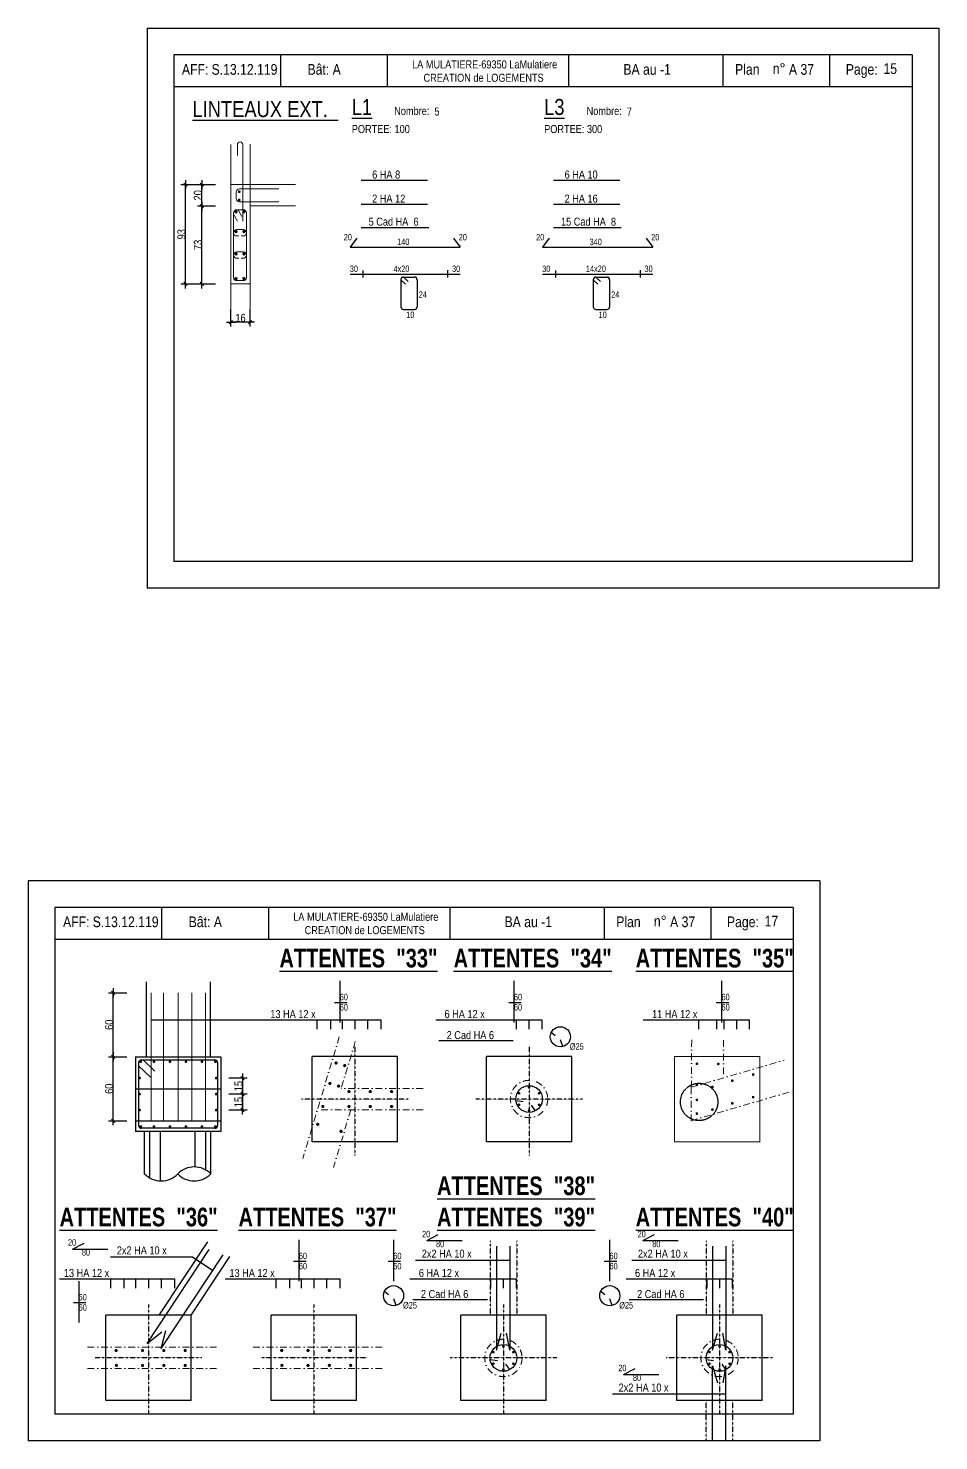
# Model space of a CAD drawing. Header units: metres. Extents: x -9927 to 45032, y -190416 to 12166.
# Drawn here: x 628 to 2336, y -170879 to -168231 of the extents above; entities that cross this region are included whole.
import ezdxf
from ezdxf.enums import TextEntityAlignment as Align

# ---------------------------------------------------------------- set-up
doc = ezdxf.new("R2010")
doc.units = ezdxf.units.M
doc.header["$PDMODE"] = 65
for name, pattern in [('INTERROMPU2', [9.525, 6.35, -3.175]), ('TIRETPT2', [12.7, 6.35, -3.175, 0, -3.175]), ('TIRETPTX2', [50.8, 25.4, -12.7, 0, -12.7])]:
    doc.linetypes.add(name, pattern=pattern)
for name, color, linetype in [('01_cote_gen', 4, 'Continuous'), ('01_fenetres', 171, 'Continuous'), ('01_linteaux', 3, 'Continuous'), ('01_murs_coup', 5, 'Continuous'), ('01_murs_sup', 6, 'INTERROMPU2'), ('01_poch_murs', 251, 'Continuous'), ('01_sem', 42, 'Continuous'), ('01_texte', 230, 'Continuous'), ('AA_COTES', 2, 'Continuous')]:
    doc.layers.add(name, color=color, linetype=linetype)
doc.layers.add('01_PIEUX', color=5, linetype='Continuous', lineweight=60)
doc.styles.add('impact', font='impact.ttf')
doc.styles.add('STYLE2', font='ARIALN.TTF')
doc.dimstyles.new('JB25', dxfattribs={"dimscale": 0.1, "dimtxt": 150, "dimasz": 17, "dimexe": 0.1, "dimexo": 0.1, "dimgap": 0.09, "dimtad": 1, "dimdec": 1, "dimlfac": 0.5, "dimdsep": 46, "dimtxsty": 'STYLE2', "dimblk1": 'BOND_G', "dimblk2": 'BOND_D', "dimsah": 1, "dimcen": 1.5, "dimdle": 0.01, "dimse1": 1, "dimse2": 1, "dimclrd": 4, "dimclre": 2, "dimclrt": 5, "dimadec": 0, "dimazin": 0, "dimtfac": 2.333333, "dimtdec": 1, "dimtix": 1, "dimtmove": 2, "dimatfit": 3, "dimldrblk": 'BOND_G', "dimfxl": 1, "dimtolj": 1, "dimtzin": 0, "dimarcsym": 0})

# ---------------------------------------------------------------- blocks, each defined once
blk = doc.blocks.new('BOND_G')
at = {"layer": 'AA_COTES', "color": 0}
for p, q in [((5, 0), (-5, 0)), ((1.8, 1.8), (-1.8, -1.8)), ((0, -5), (0, 15))]:
    blk.add_line(p, q, dxfattribs=at)
blk = doc.blocks.new('BOND_D')
at = {"layer": 'AA_COTES', "color": 0}
for p, q in [((5, 0), (-5, 0)), ((-1.8, -1.8), (1.8, 1.8)), ((0, 5), (0, -15))]:
    blk.add_line(p, q, dxfattribs=at)
blk = doc.blocks.new('*D1648')
at = {"layer": '01_cote_gen', "color": 4, "lineweight": -2, "transparency": 16777216}
blk.add_line((922.8, -168708.1), (922.8, -168525.5), dxfattribs=at)
at = {"layer": 'DEFPOINTS', "color": 0, "lineweight": 0, "transparency": 16777216}
for p in [(922.8, -168523.8), (977.3, -168523.8), (976.3, -168709.8)]:
    blk.add_point(p, dxfattribs=at)
at = {"layer": '01_cote_gen', "color": 4, "lineweight": -2, "transparency": 16777216, "xscale": 1.7, "yscale": 1.7, "zscale": 1.7}
for name, p, rotation in [('BOND_D', (922.8, -168523.8), 90), ('BOND_G', (922.8, -168709.8), 270)]:
    blk.add_blockref(name, p, dxfattribs=dict(at, rotation=rotation))
at = {"layer": '01_cote_gen', "color": 5, "lineweight": 0, "transparency": 16777216, "insert": (915.1, -168616.8), "char_height": 15, "attachment_point": 5, "rotation": 90, "style": 'STYLE2'}
blk.add_mtext('\\A1;93', dxfattribs=at)
blk = doc.blocks.new('*D1649')
at = {"layer": '01_cote_gen', "color": 4, "lineweight": -2, "transparency": 16777216}
blk.add_line((1042.3, -168781.4), (1009.7, -168781.4), dxfattribs=at)
at = {"layer": 'DEFPOINTS', "color": 0, "lineweight": 0, "transparency": 16777216}
for p in [(1008, -168754.9), (1044, -168754.9), (1008, -168781.4)]:
    blk.add_point(p, dxfattribs=at)
at = {"layer": '01_cote_gen', "color": 4, "lineweight": -2, "transparency": 16777216, "xscale": 1.7, "yscale": 1.7, "zscale": 1.7, "rotation": 180}
blk.add_blockref('BOND_D', (1008, -168781.4), dxfattribs=at)
at = {"layer": '01_cote_gen', "color": 4, "lineweight": -2, "transparency": 16777216, "xscale": 1.7, "yscale": 1.7, "zscale": 1.7}
blk.add_blockref('BOND_G', (1044, -168781.4), dxfattribs=at)
at = {"layer": '01_cote_gen', "color": 5, "lineweight": 0, "transparency": 16777216, "insert": (1026, -168773.7), "char_height": 15, "attachment_point": 5, "style": 'STYLE2'}
blk.add_mtext('\\A1;16', dxfattribs=at)
blk = doc.blocks.new('*D1650')
at = {"layer": '01_cote_gen', "color": 4, "lineweight": -2, "ltscale": 0.5, "transparency": 16777216}
blk.add_line((953.7, -168708.1), (953.7, -168565.5), dxfattribs=at)
at = {"layer": 'DEFPOINTS', "color": 0, "lineweight": 0, "ltscale": 0.5, "transparency": 16777216}
for p in [(953.7, -168563.8), (1044, -168563.8), (1043, -168709.8)]:
    blk.add_point(p, dxfattribs=at)
at = {"layer": '01_cote_gen', "color": 4, "lineweight": -2, "ltscale": 0.5, "transparency": 16777216, "xscale": 1.7, "yscale": 1.7, "zscale": 1.7}
for name, p, rotation in [('BOND_D', (953.7, -168563.8), 90), ('BOND_G', (953.7, -168709.8), 270)]:
    blk.add_blockref(name, p, dxfattribs=dict(at, rotation=rotation))
at = {"layer": '01_cote_gen', "color": 5, "lineweight": 0, "ltscale": 0.5, "transparency": 16777216, "insert": (946.1, -168636.8), "char_height": 15, "attachment_point": 5, "rotation": 90, "style": 'STYLE2'}
blk.add_mtext('\\A1;73', dxfattribs=at)
blk = doc.blocks.new('*D1651')
at = {"layer": '01_cote_gen', "color": 4, "lineweight": -2, "ltscale": 0.5, "transparency": 16777216}
blk.add_line((953.7, -168562.1), (953.7, -168525.5), dxfattribs=at)
at = {"layer": 'DEFPOINTS', "color": 0, "lineweight": 0, "ltscale": 0.5, "transparency": 16777216}
for p in [(948.3, -168523.8), (953.7, -168523.8), (979.2, -168563.8)]:
    blk.add_point(p, dxfattribs=at)
at = {"layer": '01_cote_gen', "color": 4, "lineweight": -2, "ltscale": 0.5, "transparency": 16777216, "xscale": 1.7, "yscale": 1.7, "zscale": 1.7}
for name, p, rotation in [('BOND_D', (953.7, -168523.8), 90), ('BOND_G', (953.7, -168563.8), 270)]:
    blk.add_blockref(name, p, dxfattribs=dict(at, rotation=rotation))
at = {"layer": '01_cote_gen', "color": 5, "lineweight": 0, "ltscale": 0.5, "transparency": 16777216, "insert": (946.1, -168543.8), "char_height": 15, "attachment_point": 5, "rotation": 90, "style": 'STYLE2'}
blk.add_mtext('\\A1;20', dxfattribs=at)
blk = doc.blocks.new('*D1700')
at = {"layer": '01_poch_murs', "color": 4, "lineweight": -2, "transparency": 16777216}
blk.add_line((1029.8, -170200.5), (1029.8, -170227.1), dxfattribs=at)
at = {"layer": 'DEFPOINTS', "color": 0, "lineweight": 0, "transparency": 16777216}
for p in [(981.7, -170198.8), (983, -170228.8), (1029.8, -170228.8)]:
    blk.add_point(p, dxfattribs=at)
at = {"layer": '01_poch_murs', "color": 4, "lineweight": -2, "transparency": 16777216, "xscale": 1.7, "yscale": 1.7, "zscale": 1.7}
for name, p, rotation in [('BOND_G', (1029.8, -170198.8), 90), ('BOND_D', (1029.8, -170228.8), 270)]:
    blk.add_blockref(name, p, dxfattribs=dict(at, rotation=rotation))
at = {"layer": '01_poch_murs', "color": 5, "transparency": 16777216, "insert": (1022.2, -170213.8), "char_height": 15, "attachment_point": 5, "rotation": 90, "style": 'STYLE2'}
blk.add_mtext('\\A1;15', dxfattribs=at)
blk = doc.blocks.new('*D1701')
at = {"layer": '01_poch_murs', "color": 4, "lineweight": -2, "transparency": 16777216}
blk.add_line((1029.8, -170230.5), (1029.8, -170257.1), dxfattribs=at)
at = {"layer": 'DEFPOINTS', "color": 0, "lineweight": 0, "transparency": 16777216}
for p in [(1012.5, -170228.8), (981.7, -170258.8), (1029.8, -170258.8)]:
    blk.add_point(p, dxfattribs=at)
at = {"layer": '01_poch_murs', "color": 4, "lineweight": -2, "transparency": 16777216, "xscale": 1.7, "yscale": 1.7, "zscale": 1.7}
for name, p, rotation in [('BOND_G', (1029.8, -170228.8), 90), ('BOND_D', (1029.8, -170258.8), 270)]:
    blk.add_blockref(name, p, dxfattribs=dict(at, rotation=rotation))
at = {"layer": '01_poch_murs', "color": 5, "transparency": 16777216, "insert": (1022.2, -170243.8), "char_height": 15, "attachment_point": 5, "rotation": 90, "style": 'STYLE2'}
blk.add_mtext('\\A1;15', dxfattribs=at)
blk = doc.blocks.new('*D1698')
at = {"layer": '01_poch_murs', "color": 4, "lineweight": -2, "transparency": 16777216}
blk.add_line((787.2, -170277.1), (787.2, -170160.5), dxfattribs=at)
at = {"layer": 'DEFPOINTS', "color": 0, "lineweight": 0, "transparency": 16777216}
for p in [(787.2, -170158.8), (914.6, -170158.8), (899.1, -170278.8)]:
    blk.add_point(p, dxfattribs=at)
at = {"layer": '01_poch_murs', "color": 4, "lineweight": -2, "transparency": 16777216, "xscale": 1.7, "yscale": 1.7, "zscale": 1.7}
for name, p, rotation in [('BOND_D', (787.2, -170158.8), 90), ('BOND_G', (787.2, -170278.8), 270)]:
    blk.add_blockref(name, p, dxfattribs=dict(at, rotation=rotation))
at = {"layer": '01_poch_murs', "color": 5, "transparency": 16777216, "insert": (779.5, -170218.8), "char_height": 15, "attachment_point": 5, "rotation": 90, "style": 'STYLE2'}
blk.add_mtext('\\A1;60', dxfattribs=at)
blk = doc.blocks.new('*D1699')
at = {"layer": '01_poch_murs', "color": 4, "lineweight": -2, "transparency": 16777216}
blk.add_line((787.2, -170157.1), (787.2, -170040.5), dxfattribs=at)
at = {"layer": 'DEFPOINTS', "color": 0, "lineweight": 0, "transparency": 16777216}
for p in [(787.2, -170038.8), (899.1, -170038.8), (899.1, -170158.8)]:
    blk.add_point(p, dxfattribs=at)
at = {"layer": '01_poch_murs', "color": 4, "lineweight": -2, "transparency": 16777216, "xscale": 1.7, "yscale": 1.7, "zscale": 1.7}
for name, p, rotation in [('BOND_D', (787.2, -170038.8), 90), ('BOND_G', (787.2, -170158.8), 270)]:
    blk.add_blockref(name, p, dxfattribs=dict(at, rotation=rotation))
at = {"layer": '01_poch_murs', "color": 5, "transparency": 16777216, "insert": (779.5, -170098.8), "char_height": 15, "attachment_point": 5, "rotation": 90, "style": 'STYLE2'}
blk.add_mtext('\\A1;60', dxfattribs=at)
blk = doc.blocks.new('*U1702')
at = {"layer": '01_linteaux', "const_width": 2.5, "flags": 128}
blk.add_lwpolyline([(-1.25, 0, 1), (1.25, 0, 1)], format="xyb", close=True, dxfattribs=at)
blk = doc.blocks.new('*U1703')
at = {"layer": '01_cote_gen', "color": 0, "linetype": 'ByBlock', "lineweight": -2, "transparency": 16777216}
blk.add_blockref('*U1702', (1608.3, -170216.3), dxfattribs=at)
for p, rotation in [((1589.4, -170227.2), 59.99999999999999), ((1627.1, -170227.2), 299.9999999999999), ((1589.4, -170248.9), 120), ((1608.3, -170259.8), 180), ((1627.1, -170248.9), 240)]:
    blk.add_blockref('*U1702', p, dxfattribs=dict(at, rotation=rotation))
blk = doc.blocks.new('*U1704')
at = {"layer": '01_linteaux', "const_width": 2.5, "flags": 128}
blk.add_lwpolyline([(-1.25, 0, 1), (1.25, 0, 1)], format="xyb", close=True, dxfattribs=at)
blk = doc.blocks.new('*U1705')
at = {"layer": '01_cote_gen', "color": 0, "linetype": 'ByBlock', "lineweight": -2, "transparency": 16777216}
blk.add_blockref('*U1704', (1608.3, -170216.3), dxfattribs=at)
for p, rotation in [((1589.4, -170227.2), 59.99999999999999), ((1627.1, -170227.2), 299.9999999999999), ((1589.4, -170248.9), 120), ((1608.3, -170259.8), 180), ((1627.1, -170248.9), 240)]:
    blk.add_blockref('*U1704', p, dxfattribs=dict(at, rotation=rotation))
blk = doc.blocks.new('*U1739')
at = {"layer": '01_linteaux', "const_width": 2.5, "flags": 128}
blk.add_lwpolyline([(-1.25, 0, 1), (1.25, 0, 1)], format="xyb", close=True, dxfattribs=at)
blk = doc.blocks.new('*U1740')
at = {"layer": '01_cote_gen', "color": 0, "linetype": 'ByBlock', "lineweight": -2, "transparency": 16777216}
blk.add_blockref('*U1739', (1608.3, -170216.3), dxfattribs=at)
for p, rotation in [((1589.4, -170227.2), 59.99999999999999), ((1627.1, -170227.2), 299.9999999999999), ((1589.4, -170248.9), 120), ((1608.3, -170259.8), 180), ((1627.1, -170248.9), 240)]:
    blk.add_blockref('*U1739', p, dxfattribs=dict(at, rotation=rotation))

msp = doc.modelspace()

# ---------------------------------------------------------------- linework, layer by layer
at = {"layer": '01_fenetres', "ltscale": 30}
for p, q in [((900.76, -168280.62), (900.76, -169230.62)), ((900.76, -168280.62), (900.76, -169230.62)), ((900.76, -168280.62), (900.76, -169230.62)), ((2285.76, -168280.62), (900.76, -168280.62)), ((1100.76, -168280.62), (1100.76, -168340.62)), ((1301.15, -168280.62), (1301.15, -168340.62)), ((1641.33, -168280.62), (1641.33, -168340.62)), ((1931.63, -168340.62), (1931.63, -168280.62)), ((2131.63, -168340.62), (2131.63, -168280.62)), ((2285.76, -168280.62), (2285.76, -169230.62)), ((2285.76, -168340.62), (900.76, -168340.62)), ((2285.76, -169230.62), (900.76, -169230.62)), ((677.84, -169878.69), (677.84, -170828.69)), ((677.84, -169878.69), (677.84, -170828.69)), ((677.84, -169878.69), (677.84, -170828.69)), ((2062.84, -169878.69), (677.84, -169878.69)), ((877.84, -169878.69), (877.84, -169938.69)), ((1078.24, -169878.69), (1078.24, -169938.69)), ((1418.41, -169878.69), (1418.41, -169938.69)), ((1708.71, -169938.69), (1708.71, -169878.69)), ((1908.71, -169938.69), (1908.71, -169878.69)), ((2062.84, -169878.69), (2062.84, -170828.69)), ((2062.84, -169938.69), (677.84, -169938.69)), ((2062.84, -170828.69), (677.84, -170828.69))]:
    msp.add_line(p, q, dxfattribs=at)
at = {"layer": '01_linteaux', "linetype": 'ByBlock', "lineweight": 18}
for p, q in [((1007.98, -168448.31), (1007.98, -168754.95)), ((1043.98, -168447.79), (1043.98, -168754.95)), ((1007.98, -168523.82), (1129.05, -168523.82)), ((1018.98, -168570.86), (1030.98, -168570.86)), ((1021.37, -168570.86), (1028.6, -168583.85)), ((1043.98, -168563.82), (1129.05, -168563.82)), ((1012.98, -168576.86), (1012.98, -168697.79)), ((1012.98, -168579.03), (1020.21, -168592.01)), ((1036.98, -168576.86), (1036.98, -168697.79)), ((1018.98, -168607.99), (1030.98, -168607.99)), ((1018.98, -168619.99), (1022.68, -168619.99)), ((1030.98, -168619.99), (1027.29, -168619.99)), ((1018.98, -168649.82), (1030.98, -168649.82)), ((1018.98, -168661.82), (1022.68, -168661.82)), ((1030.98, -168661.82), (1027.29, -168661.82)), ((1018.98, -168703.79), (1030.98, -168703.79)), ((1006.98, -168709.79), (1028.98, -168709.79)), ((1028.98, -168709.79), (1042.98, -168709.79)), ((1028.98, -168709.79), (1028.98, -168709.79))]:
    msp.add_line(p, q, dxfattribs=at)
at = {"layer": '01_linteaux', "linetype": 'Continuous'}
for p, q in [((1231.75, -168691.46), (1438.21, -168691.46)), ((1255.76, -168684.75), (1255.76, -168698.17)), ((1326.82, -168702.12), (1326.82, -168752.65)), ((1326.82, -168702.12), (1335.23, -168710.44)), ((1331.82, -168697.12), (1352.45, -168697.12)), ((1331.82, -168697.12), (1340.23, -168705.44)), ((1357.45, -168702.12), (1357.45, -168752.65)), ((1414.5, -168684.1), (1414.5, -168698.05)), ((1592.66, -168691.46), (1799.12, -168691.46)), ((1616.67, -168684.75), (1616.67, -168698.17)), ((1687.73, -168702.12), (1687.73, -168752.65)), ((1687.73, -168702.12), (1696.13, -168710.44)), ((1692.73, -168697.12), (1713.35, -168697.12)), ((1692.73, -168697.12), (1701.13, -168705.44)), ((1718.35, -168702.12), (1718.35, -168752.65)), ((1775.4, -168684.1), (1775.4, -168698.05)), ((1331.82, -168757.65), (1352.45, -168757.65)), ((1357.45, -168750.61), (1357.45, -168752.65)), ((1692.73, -168757.65), (1713.35, -168757.65)), ((1718.35, -168750.61), (1718.35, -168752.65))]:
    msp.add_line(p, q, dxfattribs=at)
at = {"layer": '01_linteaux'}
for p, q in [((848.95, -170018.27), (848.95, -170158.81)), ((968.95, -170018.27), (968.95, -170158.81)), ((1609.03, -170113), (1616.48, -170119.21)), ((1630.74, -170139.58), (1626.42, -170127.25)), ((828.96, -170158.81), (988.95, -170158.81)), ((828.96, -170158.81), (828.96, -170298.81)), ((988.95, -170158.81), (988.95, -170298.81)), ((1320.58, -170158.06), (1160.58, -170158.06)), ((1160.58, -170318.06), (1160.58, -170158.06)), ((1320.58, -170318.06), (1320.58, -170158.06)), ((1647.34, -170158.06), (1487.34, -170158.06)), ((1487.34, -170318.06), (1487.34, -170158.06)), ((1647.34, -170318.06), (1647.34, -170158.06)), ((834.96, -170169.81), (834.96, -170287.81)), ((834.96, -170175.81), (857.27, -170197.11)), ((839.96, -170164.81), (977.95, -170164.81)), ((843.17, -170164.81), (865.48, -170186.11)), ((982.95, -170169.81), (982.95, -170287.81)), ((828.96, -170218.81), (988.95, -170218.81)), ((1542.48, -170240.71), (1556.15, -170242.77)), ((1579.39, -170259.96), (1571.96, -170249.73)), ((828.96, -170278.81), (988.95, -170278.81)), ((977.95, -170292.81), (839.96, -170292.81)), ((988.95, -170298.81), (828.96, -170298.81)), ((846.23, -170378.36), (846.23, -170298.81)), ((970.23, -170378.36), (970.23, -170298.81)), ((1320.58, -170318.06), (1160.58, -170318.06)), ((1647.34, -170318.06), (1487.34, -170318.06)), ((873.36, -170643.44), (964.57, -170505.93)), ((850.95, -170696.06), (967.46, -170520.41)), ((876.9, -170705.98), (993.41, -170530.32)), ((933.36, -170643.44), (1006.23, -170533.57)), ((1506.03, -170514.19), (1506.03, -170708.66)), ((1530.96, -170514.19), (1530.96, -170708.66)), ((1911.51, -170514.19), (1911.51, -170708.66)), ((1936.43, -170514.19), (1936.43, -170708.66)), ((1296.19, -170598.39), (1303.65, -170604.6)), ((1317.91, -170624.97), (1313.59, -170612.64)), ((1701.67, -170598.39), (1709.13, -170604.6)), ((1723.38, -170624.97), (1719.06, -170612.64)), ((933.36, -170643.44), (773.36, -170643.44)), ((773.36, -170803.44), (773.36, -170643.44)), ((933.36, -170803.44), (933.36, -170643.44)), ((1243.81, -170643.44), (1083.81, -170643.44)), ((1083.81, -170803.44), (1083.81, -170643.44)), ((1243.81, -170803.44), (1243.81, -170643.44)), ((1599.11, -170643.44), (1439.11, -170643.44)), ((1439.11, -170803.44), (1439.11, -170643.44)), ((1599.11, -170803.44), (1599.11, -170643.44)), ((2004.58, -170643.44), (1844.58, -170643.44)), ((1844.58, -170803.44), (1844.58, -170643.44)), ((2004.58, -170803.44), (2004.58, -170643.44)), ((850.95, -170696.06), (878.68, -170674.59)), ((876.9, -170705.98), (885.9, -170672.08)), ((1506.03, -170708.66), (1514.97, -170676.78)), ((1530.96, -170708.66), (1525.04, -170676.78)), ((1911.51, -170708.66), (1920.44, -170676.78)), ((1936.43, -170708.66), (1930.52, -170676.78)), ((1494.25, -170726.09), (1507.92, -170728.16)), ((1531.15, -170745.35), (1523.73, -170735.12)), ((1899.73, -170726.09), (1913.39, -170728.16)), ((1911.51, -170878.69), (1911.51, -170738.22)), ((1911.51, -170738.22), (1920.44, -170770.1)), ((1936.63, -170745.35), (1929.2, -170735.12)), ((1936.43, -170738.22), (1930.52, -170770.1)), ((1936.43, -170878.69), (1936.43, -170738.22)), ((933.36, -170803.44), (773.36, -170803.44)), ((1243.81, -170803.44), (1083.81, -170803.44)), ((1599.11, -170803.44), (1439.11, -170803.44)), ((2004.58, -170803.44), (1844.58, -170803.44))]:
    msp.add_line(p, q, dxfattribs=at)
at = {"layer": '01_linteaux', "linetype": 'TIRETPTX2', "ltscale": 0.01}
for p, q in [((1240.58, -170138.08), (1240.58, -170344.19)), ((1567.34, -170138.08), (1567.34, -170344.19)), ((1340.58, -170238.06), (1140.58, -170238.06)), ((1667.34, -170238.06), (1467.34, -170238.06)), ((1494.11, -170503.98), (1494.11, -170643.44)), ((1544.11, -170503.98), (1544.11, -170643.44)), ((1899.58, -170503.98), (1899.58, -170643.44)), ((1949.58, -170503.98), (1949.58, -170643.44)), ((853.36, -170623.46), (853.36, -170829.58)), ((1163.81, -170623.46), (1163.81, -170829.58)), ((1519.11, -170623.46), (1519.11, -170829.58)), ((1924.58, -170623.46), (1924.58, -170829.58)), ((953.36, -170723.44), (753.36, -170723.44)), ((1263.81, -170723.44), (1063.81, -170723.44)), ((1619.11, -170723.44), (1419.11, -170723.44)), ((2024.58, -170723.44), (1824.58, -170723.44)), ((1899.58, -170878.69), (1899.58, -170803.44)), ((1949.58, -170878.69), (1949.58, -170803.44))]:
    msp.add_line(p, q, dxfattribs=at)
at = {"layer": '01_linteaux'}
for points, const_width in [([(840.31, -170167.97, -1), (837.81, -170167.97, -1)], 2.5), ([(862.34, -170167.97, 1), (864.84, -170167.97, 1)], 2.5), ([(892.34, -170167.97, 1), (894.84, -170167.97, 1)], 2.5), ([(922.34, -170167.97, 1), (924.84, -170167.97, 1)], 2.5), ([(952.34, -170167.97, 1), (954.84, -170167.97, 1)], 2.5), ([(977.6, -170167.97, 1), (980.1, -170167.97, 1)], 2.5), ([(1203.69, -170170.51, 1), (1206.69, -170170.51, 1)], 3), ([(1220.02, -170175.42, 1), (1223.02, -170175.42, 1)], 3), ([(838.01, -170198.81, -1), (835.51, -170198.81, -1)], 2.5), ([(979.18, -170198.81, 1), (981.68, -170198.81, 1)], 2.5), ([(1192.2, -170208.83, 1), (1195.2, -170208.83, 1)], 3), ([(1208.53, -170213.72, 1), (1211.53, -170213.72, 1)], 3), ([(838.01, -170228.81, -1), (835.51, -170228.81, -1)], 2.5), ([(979.18, -170228.81, 1), (981.68, -170228.81, 1)], 2.5), ([(1227.93, -170224.06, 1), (1230.93, -170224.06, 1)], 3), ([(1267.93, -170224.06, 1), (1270.93, -170224.06, 1)], 3), ([(1307.93, -170224.06, 1), (1310.93, -170224.06, 1)], 3), ([(838.01, -170258.81, 1), (835.51, -170258.81, 1)], 2.5), ([(979.18, -170258.81, -1), (981.68, -170258.81, -1)], 2.5), ([(1178.96, -170252.06, 1), (1181.96, -170252.06, 1)], 3), ([(1227.93, -170252.06, 1), (1230.93, -170252.06, 1)], 3), ([(1267.93, -170252.06, 1), (1270.93, -170252.06, 1)], 3), ([(1307.93, -170252.06, 1), (1310.93, -170252.06, 1)], 3), ([(840.31, -170289.65, 1), (837.81, -170289.65, 1)], 2.5), ([(862.34, -170289.65, -1), (864.84, -170289.65, -1)], 2.5), ([(892.34, -170289.65, -1), (894.84, -170289.65, -1)], 2.5), ([(922.34, -170289.65, -1), (924.84, -170289.65, -1)], 2.5), ([(952.34, -170289.65, -1), (954.84, -170289.65, -1)], 2.5), ([(977.6, -170289.65, -1), (980.1, -170289.65, -1)], 2.5), ([(1169.24, -170285.46, 1), (1172.24, -170285.46, 1)], 3), ([(1213.04, -170298.59, 1), (1216.04, -170298.59, 1)], 3), ([(791.36, -170709.44, 1), (794.36, -170709.44, 1)], 3), ([(840.7, -170709.44, 1), (843.7, -170709.44, 1)], 3), ([(880.7, -170709.44, 1), (883.7, -170709.44, 1)], 3), ([(920.7, -170709.44, 1), (923.7, -170709.44, 1)], 3), ([(1101.81, -170709.44, 1), (1104.81, -170709.44, 1)], 3), ([(1151.15, -170709.44, 1), (1154.15, -170709.44, 1)], 3), ([(1191.15, -170709.44, 1), (1194.15, -170709.44, 1)], 3), ([(1231.15, -170709.44, 1), (1234.15, -170709.44, 1)], 3), ([(791.73, -170737.44, 1), (794.73, -170737.44, 1)], 3), ([(840.7, -170737.44, 1), (843.7, -170737.44, 1)], 3), ([(880.7, -170737.44, 1), (883.7, -170737.44, 1)], 3), ([(920.7, -170737.44, 1), (923.7, -170737.44, 1)], 3), ([(1102.19, -170737.44, 1), (1105.19, -170737.44, 1)], 3), ([(1151.15, -170737.44, 1), (1154.15, -170737.44, 1)], 3), ([(1191.15, -170737.44, 1), (1194.15, -170737.44, 1)], 3), ([(1231.15, -170737.44, 1), (1234.15, -170737.44, 1)], 3)]:
    msp.add_lwpolyline(points, format="xyb", close=True, dxfattribs=dict(at, const_width=const_width))
at = {"layer": '01_linteaux', "const_width": 2.5, "flags": 128}
for points in [[(1880.92, -170172.01, 1), (1883.42, -170172.01, 1)], [(1920.92, -170172.3, 1), (1923.42, -170172.3, 1)], [(1986.42, -170192.21, 1), (1988.92, -170192.21, 1)], [(1880.74, -170210.85, 1), (1883.24, -170210.85, 1)], [(1909.85, -170215.36, 1), (1912.35, -170215.36, 1)], [(1947.24, -170203.73, 1), (1949.74, -170203.73, 1)], [(1880.74, -170239.57, 1), (1883.24, -170239.57, 1)], [(1947.24, -170246.1, 1), (1949.74, -170246.1, 1)], [(1986.42, -170234.59, 1), (1988.92, -170234.59, 1)], [(1880.74, -170265.27, 1), (1883.24, -170265.27, 1)], [(1909.85, -170257.73, 1), (1912.35, -170257.73, 1)]]:
    msp.add_lwpolyline(points, format="xyb", close=True, dxfattribs=at)
at = {"layer": '01_linteaux'}
for centre, radius in [((1625.95, -170121.34), 18.86), ((1567.34, -170238.06), 25), ((1313.12, -170606.72), 18.86), ((1718.59, -170606.72), 18.86), ((1519.11, -170723.44), 25), ((1924.58, -170723.44), 25)]:
    msp.add_circle(centre, radius, dxfattribs=at)
at = {"layer": '01_linteaux', "linetype": 'ByBlock', "lineweight": 18}
for centre, start, end in [((1018.98, -168576.86), 90, 180), ((1030.98, -168576.86), 0, 90), ((1018.98, -168613.99), 90, 180), ((1018.98, -168613.99), 180, 270), ((1030.98, -168613.99), 0, 90), ((1030.98, -168613.99), 270, 0), ((1018.98, -168655.82), 90, 180), ((1030.98, -168655.82), 0, 90), ((1018.98, -168655.82), 180, 270), ((1030.98, -168655.82), 270, 0), ((1018.98, -168697.79), 180, 270), ((1030.98, -168697.79), 270, 0)]:
    msp.add_arc(centre, 6, start, end, dxfattribs=at)
at = {"layer": '01_linteaux', "linetype": 'Continuous'}
for centre, start, end in [((1331.82, -168702.12), 90, 180), ((1352.45, -168702.12), 0, 90), ((1692.73, -168702.12), 90, 180), ((1713.35, -168702.12), 0, 90), ((1331.82, -168752.65), 180, 270), ((1352.45, -168752.65), 270, 0), ((1692.73, -168752.65), 180, 270), ((1713.35, -168752.65), 270, 0)]:
    msp.add_arc(centre, 5, start, end, dxfattribs=at)
at = {"layer": '01_linteaux'}
for centre, radius, start, end in [((839.96, -170169.81), 5, 90, 180), ((977.95, -170169.81), 5, 0, 90), ((839.96, -170287.81), 5, 180, 270), ((977.95, -170287.81), 5, 270, 0), ((939.23, -170408.5), 43.24, 44.19387, 135.80613), ((877.23, -170348.22), 43.24, 224.19387, 315.80613), ((939.23, -170348.22), 43.24, 224.19387, 315.80613)]:
    msp.add_arc(centre, radius, start, end, dxfattribs=at)
at = {"layer": '01_murs_coup', "linetype": 'Continuous', "lineweight": 5}
for p, q in [((858.65, -170278.81), (858.65, -170038.81)), ((881.46, -170278.81), (881.46, -170038.81)), ((908.96, -170278.81), (908.96, -170038.81)), ((934.69, -170278.81), (934.69, -170038.81)), ((960.43, -170278.81), (960.43, -170038.81))]:
    msp.add_line(p, q, dxfattribs=at)
at = {"layer": '01_murs_sup', "ltscale": 0.05}
msp.add_circle((1886.3, -170243.49), 35, dxfattribs=at)
at = {"layer": '01_PIEUX', "color": 2, "linetype": 'Continuous', "lineweight": 5}
for p, q in [((1839.82, -170158.06), (1839.82, -170318.06)), ((1999.82, -170158.06), (1839.82, -170158.06)), ((1999.82, -170158.06), (1999.82, -170318.06)), ((1999.82, -170318.06), (1839.82, -170318.06))]:
    msp.add_line(p, q, dxfattribs=at)
at = {"layer": '01_poch_murs'}
for p, q in [((856.23, -170386.01), (856.23, -170298.81)), ((876.23, -170391.44), (876.23, -170298.81)), ((940.23, -170298.81), (940.23, -170365.27)), ((960.23, -170298.81), (960.23, -170370.7))]:
    msp.add_line(p, q, dxfattribs=at)
at = {"layer": '01_sem', "color": 2, "lineweight": 0, "ltscale": 7}
for p, q in [((1020.15, -168448.82), (1020.15, -168469.3)), ((1030.15, -168448.82), (1030.15, -168592.46)), ((1018.16, -168537.82), (1018.16, -168549.82)), ((1024.16, -168531.82), (1098.16, -168531.82)), ((1024.16, -168555.82), (1098.16, -168555.82))]:
    msp.add_line(p, q, dxfattribs=at)
at = {"layer": '01_sem', "color": 2, "linetype": 'TIRETPT2', "lineweight": 0, "ltscale": 2}
for p, q in [((1211.31, -170121.23), (1142.91, -170349.47)), ((1241.35, -170130.24), (1214.99, -170218.06)), ((1872.27, -170127.19), (1871.63, -170216.1)), ((1932.27, -170127.63), (1931.76, -170198.56)), ((1871.63, -170216.1), (2045.47, -170165.37)), ((1871.63, -170216.1), (1871.18, -170278.74)), ((1368.43, -170218.06), (1214.99, -170218.06)), ((1871.18, -170278.74), (2062.28, -170222.97)), ((1368.43, -170258.06), (1170.31, -170258.06)), ((1232.95, -170258.06), (1200.39, -170366.7)), ((981.21, -170703.44), (735.81, -170703.44)), ((1291.66, -170703.44), (1046.27, -170703.44)), ((981.21, -170743.44), (738.55, -170743.44)), ((1291.66, -170743.44), (1049, -170743.44))]:
    msp.add_line(p, q, dxfattribs=at)
at = {"layer": '01_sem', "color": 2, "lineweight": 0, "ltscale": 7, "const_width": 2.5, "flags": 128}
for points in [[(1022.43, -168537.15, 1), (1024.93, -168537.15, 1)], [(1022.36, -168552.48, 1), (1024.86, -168552.48, 1)]]:
    msp.add_lwpolyline(points, format="xyb", close=True, dxfattribs=at)
at = {"layer": '01_sem', "color": 2, "linetype": 'TIRETPT2', "lineweight": 0, "ltscale": 2}
for centre in [(1567.34, -170238.06), (1519.11, -170723.44), (1924.58, -170723.44)]:
    msp.add_circle(centre, 35, dxfattribs=at)
at = {"layer": '01_sem', "color": 2, "lineweight": 0, "ltscale": 7}
for centre, radius, start, end in [((1025.15, -168448.82), 5, 0, 180), ((1024.16, -168537.82), 6, 90, 180), ((1024.16, -168549.82), 6, 180, 270)]:
    msp.add_arc(centre, radius, start, end, dxfattribs=at)
at = {"layer": '01_texte', "ltscale": 30}
for p, q in [((850.76, -168230.62), (850.76, -169280.62)), ((850.76, -168230.62), (2335.76, -168230.62)), ((2335.76, -168230.62), (2335.76, -169280.62)), ((1252.12, -168515.4), (1376.75, -168515.4)), ((1613.02, -168515.4), (1737.65, -168515.4)), ((1252.12, -168560.48), (1376.75, -168560.48)), ((1613.02, -168560.48), (1737.65, -168560.48)), ((1244.17, -168624.38), (1231.75, -168640.93)), ((1252.12, -168604.14), (1378.97, -168604.14)), ((1425.8, -168624.38), (1438.21, -168640.93)), ((1605.07, -168624.38), (1592.66, -168640.93)), ((1613.02, -168604.14), (1739.87, -168604.14)), ((1786.7, -168624.38), (1799.12, -168640.93)), ((1231.75, -168640.93), (1438.21, -168640.93)), ((1592.66, -168640.93), (1799.12, -168640.93)), ((2335.76, -169280.62), (850.76, -169280.62)), ((627.84, -169828.69), (627.84, -170878.69)), ((2112.84, -169828.69), (627.84, -169828.69)), ((2112.84, -169828.69), (2112.84, -170878.69)), ((2112.84, -170878.69), (627.84, -170878.69))]:
    msp.add_line(p, q, dxfattribs=at)
at = {"layer": '01_texte'}
for p, q in [((1212.87, -170094.32), (1212.87, -170016.54)), ((1539.63, -170094.32), (1539.63, -170016.54)), ((1928.92, -170094.32), (1928.92, -170016.54)), ((1202.3, -170056.87), (1225.84, -170056.87)), ((1529.06, -170056.87), (1552.6, -170056.87)), ((1918.35, -170056.87), (1941.89, -170056.87)), ((858.65, -170089.7), (1289.17, -170089.7)), ((1169.23, -170089.7), (1169.23, -170107.26)), ((1194.64, -170089.7), (1194.64, -170107.26)), ((1216.49, -170089.7), (1216.49, -170107.26)), ((1240.38, -170089.7), (1240.38, -170107.26)), ((1264.27, -170089.7), (1264.27, -170107.26)), ((1289.17, -170089.7), (1289.17, -170107.26)), ((1392.09, -170089.7), (1591.03, -170089.7)), ((1543.25, -170089.7), (1543.25, -170107.26)), ((1567.14, -170089.7), (1567.14, -170107.26)), ((1591.03, -170089.7), (1591.03, -170107.26)), ((1781.37, -170089.7), (1980.32, -170089.7)), ((1885.24, -170089.7), (1885.24, -170107.26)), ((1918.59, -170089.7), (1918.59, -170107.26)), ((1932.54, -170089.7), (1932.54, -170107.26)), ((1956.43, -170089.7), (1956.43, -170107.26)), ((1980.32, -170089.7), (1980.32, -170107.26)), ((1397.73, -170128.58), (1537.53, -170128.58)), ((711.04, -170519.22), (732.8, -170508.07)), ((1136.1, -170579.7), (1136.1, -170501.93)), ((1313.37, -170579.7), (1313.37, -170501.93)), ((1375.31, -170503.47), (1397.07, -170492.32)), ((1375.31, -170503.47), (1441.69, -170503.47)), ((1718.85, -170579.7), (1718.85, -170501.93)), ((1780.78, -170503.47), (1802.54, -170492.32)), ((1780.78, -170503.47), (1847.16, -170503.47)), ((711.04, -170519.22), (777.42, -170519.22)), ((782.44, -170533.72), (935.84, -170533.72)), ((935.84, -170533.72), (974.25, -170559.2)), ((1125.53, -170542.26), (1149.07, -170542.26)), ((1302.8, -170542.26), (1326.34, -170542.26)), ((1354.42, -170539.91), (1530.96, -170539.91)), ((1708.28, -170542.26), (1731.82, -170542.26)), ((1759.9, -170539.91), (1936.43, -170539.91)), ((686.68, -170575.08), (901.94, -170575.08)), ((723.11, -170657.09), (723.11, -170579.31)), ((782.01, -170575.08), (782.01, -170592.65)), ((807.41, -170575.08), (807.41, -170592.65)), ((829.26, -170575.08), (829.26, -170592.65)), ((853.15, -170575.08), (853.15, -170592.65)), ((877.04, -170575.08), (877.04, -170592.65)), ((901.94, -170575.08), (901.94, -170592.65)), ((997.14, -170575.08), (1212.4, -170575.08)), ((1092.46, -170575.08), (1092.46, -170592.65)), ((1117.86, -170575.08), (1117.86, -170592.65)), ((1139.72, -170575.08), (1139.72, -170592.65)), ((1163.61, -170575.08), (1163.61, -170592.65)), ((1187.49, -170575.08), (1187.49, -170592.65)), ((1212.4, -170575.08), (1212.4, -170592.65)), ((1343.85, -170575.08), (1542.79, -170575.08)), ((1495.02, -170575.08), (1495.02, -170592.65)), ((1518.91, -170575.08), (1518.91, -170592.65)), ((1542.79, -170575.08), (1542.79, -170592.65)), ((1749.33, -170575.08), (1948.27, -170575.08)), ((1900.49, -170575.08), (1900.49, -170592.65)), ((1924.38, -170575.08), (1924.38, -170592.65)), ((1948.27, -170575.08), (1948.27, -170592.65)), ((1349.5, -170613.96), (1489.3, -170613.96)), ((1754.97, -170613.96), (1894.77, -170613.96)), ((712.54, -170619.64), (736.08, -170619.64)), ((1744.6, -170754.43), (1766.35, -170743.28)), ((1744.6, -170754.43), (1810.98, -170754.43)), ((1723.71, -170790.87), (1936.43, -170790.87))]:
    msp.add_line(p, q, dxfattribs=at)
at = {"layer": '01_texte', "ltscale": 30, "const_width": 3, "flags": 128}
for points in [[(1019.06, -168574.79, 1), (1016.06, -168574.79, 1)], [(1030.91, -168574.79, -1), (1033.91, -168574.79, -1)], [(1019.06, -168611.91, 1), (1016.06, -168611.91, 1)], [(1030.91, -168611.91, -1), (1033.91, -168611.91, -1)], [(1019.06, -168653.75, 1), (1016.06, -168653.75, 1)], [(1030.91, -168653.75, -1), (1033.91, -168653.75, -1)], [(1019.06, -168699.86, -1), (1016.06, -168699.86, -1)], [(1030.91, -168699.86, 1), (1033.91, -168699.86, 1)]]:
    msp.add_lwpolyline(points, format="xyb", close=True, dxfattribs=at)

# ---------------------------------------------------------------- block references
at = {"layer": '01_cote_gen', "lineweight": 0}
for name, p in [('*U1703', (-40.96, 0)), ('*U1705', (-89.2, -485.39)), ('*U1740', (316.28, -485.39))]:
    msp.add_blockref(name, p, dxfattribs=at)

# ---------------------------------------------------------------- texts
at = {"layer": '01_texte', "style": 'STYLE2'}
for s, height, p in [('AFF:', 20, (916.06, -168317.78)), ('S.13.12.119', 20, (971.72, -168317.78)), ('Bât: A', 20, (1151.7, -168317.78)), ('LA MULATIERE-69350 LaMulatiere', 15, (1347.85, -168305.91)), ('BA au -1', 20, (1744.15, -168317.78)), ('Plan', 20, (1953.67, -168317.78)), ('n%%D', 20, (2024.36, -168316.33)), ('A 37', 20, (2054.7, -168317.78)), ('Page:', 20, (2161.34, -168317.78)), ('15', 20, (2232.03, -168316.33)), ('CREATION de LOGEMENTS', 15, (1369.33, -168330.91)), ('%%UL1', 30, (1234.54, -168393.21)), ('%%UL3', 30, (1595.44, -168393.21)), ('Nombre:', 15, (1314.35, -168393.21)), ('5', 15, (1389.77, -168394.21)), ('Nombre:', 15, (1675.26, -168393.21)), ('7', 15, (1750.67, -168394.21)), ('PORTEE: 100', 15, (1234.71, -168427.07)), ('PORTEE: 300', 15, (1595.61, -168427.07)), ('6 HA 8', 15, (1272.99, -168512.44)), ('6 HA 10', 15, (1633.9, -168512.44)), ('2 HA 12', 15, (1272.99, -168557.53)), ('2 HA 16', 15, (1633.9, -168557.53)), ('5 Cad HA  6', 15, (1266.32, -168600.69)), ('15 Cad HA  8', 15, (1627.22, -168600.69)), ('20', 12, (1219.62, -168628.33)), ('140', 12, (1319.87, -168637.14)), ('20', 12, (1435.35, -168628.33)), ('20', 12, (1580.52, -168628.33)), ('340', 12, (1680.78, -168637.14)), ('20', 12, (1796.26, -168628.33)), ('30', 12, (1230.98, -168687.56)), ('4x20', 12, (1313.02, -168687.56)), ('30', 12, (1422.87, -168687.56)), ('30', 12, (1591.89, -168687.56)), ('14x20', 12, (1673.93, -168687.56)), ('30', 12, (1783.78, -168687.56)), ('24', 12, (1360.39, -168735.93)), ('24', 12, (1721.3, -168735.93)), ('10', 12, (1336.81, -168773.9)), ('10', 12, (1697.71, -168773.9)), ('AFF:', 20, (693.14, -169915.84)), ('S.13.12.119', 20, (748.8, -169915.84)), ('Bât: A', 20, (928.78, -169915.84)), ('LA MULATIERE-69350 LaMulatiere', 15, (1124.93, -169903.97)), ('BA au -1', 20, (1521.23, -169915.84)), ('Plan', 20, (1730.75, -169915.84)), ('n%%D', 20, (1801.44, -169914.39)), ('A 37', 20, (1831.78, -169915.84)), ('Page:', 20, (1938.42, -169915.84)), ('17', 20, (2009.11, -169914.39)), ('CREATION de LOGEMENTS', 15, (1146.41, -169928.97)), ('13 HA 12 x', 15, (1081.96, -170086.29)), ('6 HA 12 x', 15, (1408.72, -170086.29)), ('11 HA 12 x', 15, (1798.01, -170086.29)), ('2 Cad HA 6', 15, (1412.68, -170125.74)), ('2x2 HA 10 x', 15, (794.02, -170529.31)), ('2x2 HA 10 x', 15, (1366, -170535.5)), ('2x2 HA 10 x', 15, (1771.48, -170535.5)), ('13 HA 12 x', 15, (694.73, -170571.67)), ('13 HA 12 x', 15, (1005.19, -170571.67)), ('6 HA 12 x', 15, (1360.49, -170571.67)), ('6 HA 12 x', 15, (1765.96, -170571.67)), ('2 Cad HA 6', 15, (1364.44, -170611.13)), ('2 Cad HA 6', 15, (1769.92, -170611.13)), ('2x2 HA 10 x', 15, (1735.29, -170786.46))]:
    msp.add_text(s, height=height, dxfattribs=at).set_placement(p)
msp.add_text('%%ULINTEAUX EXT.  ', height=30, dxfattribs=at).set_placement((1072.47, -168382.4), align=Align.MIDDLE)
at = {"layer": '01_texte', "style": 'impact'}
for s, p in [('%%UATTENTES  "33"', (1247.26, -170001.92)), ('%%UATTENTES  "34"', (1574.02, -170001.92)), ('%%UATTENTES  "35"', (1915.52, -170001.92)), ('%%UATTENTES  "38"', (1542.85, -170428.69)), ('%%UATTENTES  "36"', (834.85, -170487.3)), ('%%UATTENTES  "37"', (1170.48, -170487.3)), ('%%UATTENTES  "39"', (1542.85, -170487.3)), ('%%UATTENTES  "40"', (1915.52, -170487.3))]:
    msp.add_text(s, height=35, dxfattribs=at).set_placement(p, align=Align.BOTTOM_CENTER)
at = {"layer": '01_texte', "style": 'STYLE2', "width": 0.8}
for s, p in [('60', (1227.45, -170052.85)), ('60', (1554.21, -170052.85)), ('60', (1943.5, -170052.85)), ('60', (1227.45, -170072.06)), ('60', (1554.21, -170072.06)), ('60', (1943.5, -170072.06)), ('%%C25', (1669.73, -170145.39)), ('20', (717.61, -170513.05)), ('20', (1381.88, -170497.29)), ('80', (1408.09, -170515.69)), ('20', (1786.12, -170497.29)), ('80', (1813.57, -170515.69)), ('80', (743.82, -170531.45)), ('60', (1150.68, -170538.24)), ('60', (1327.95, -170538.24)), ('60', (1733.43, -170538.24)), ('60', (1150.68, -170557.44)), ('60', (1327.95, -170557.44)), ('60', (1733.43, -170557.44)), ('60', (737.69, -170615.63)), ('60', (737.69, -170634.83)), ('%%C25', (1356.9, -170630.77)), ('%%C25', (1762.37, -170630.77)), ('20', (1749.93, -170748.26)), ('80', (1777.38, -170766.65))]:
    msp.add_text(s, height=12, dxfattribs=at).set_placement(p, align=Align.RIGHT)

# ---------------------------------------------------------------- dimensions: what is measured, and where the dimension line sits
at = {"layer": '01_cote_gen', "lineweight": 0}
dim = msp.add_linear_dim(base=(922.82, -168523.82), p1=(976.35, -168709.79), p2=(977.35, -168523.82), angle=90, dimstyle='JB25', dxfattribs=at)
dim.commit()
dim.dimension.update_dxf_attribs({"geometry": '*D1648', "text_midpoint": (915.15, -168616.81)})
at = {"layer": '01_cote_gen', "color": 2, "lineweight": 0, "ltscale": 0.5}
for base, p1, p2, picture, middle in [((953.73, -168523.82), (979.23, -168563.82), (948.32, -168523.82), '*D1651', (946.06, -168543.82)), ((953.73, -168563.82), (1042.98, -168709.79), (1043.98, -168563.82), '*D1650', (946.06, -168636.81))]:
    dim = msp.add_linear_dim(base=base, p1=p1, p2=p2, angle=90, dimstyle='JB25', dxfattribs=at)
    dim.commit()
    dim.dimension.update_dxf_attribs({"geometry": picture, "text_midpoint": middle})
at = {"layer": '01_cote_gen', "lineweight": 0}
dim = msp.add_linear_dim(base=(1007.98, -168781.4), p1=(1043.98, -168754.95), p2=(1007.98, -168754.95), text='16', dimstyle='JB25', dxfattribs=at)
dim.commit()
dim.dimension.update_dxf_attribs({"geometry": '*D1649', "text_midpoint": (1025.98, -168773.73)})
at = {"layer": '01_poch_murs'}
for base, p1, p2, picture, middle in [((787.18, -170038.81), (899.07, -170158.81), (899.07, -170038.81), '*D1699', (779.52, -170098.81)), ((787.18, -170158.81), (899.07, -170278.81), (914.61, -170158.81), '*D1698', (779.52, -170218.81)), ((1029.83, -170228.81), (981.68, -170198.81), (982.95, -170228.81), '*D1700', (1022.17, -170213.81)), ((1029.83, -170258.81), (1012.51, -170228.81), (981.68, -170258.81), '*D1701', (1022.17, -170243.81))]:
    dim = msp.add_linear_dim(base=base, p1=p1, p2=p2, angle=90, dimstyle='JB25', dxfattribs=at)
    dim.commit()
    dim.dimension.update_dxf_attribs({"geometry": picture, "text_midpoint": middle})

doc.saveas('drawing.dxf')
